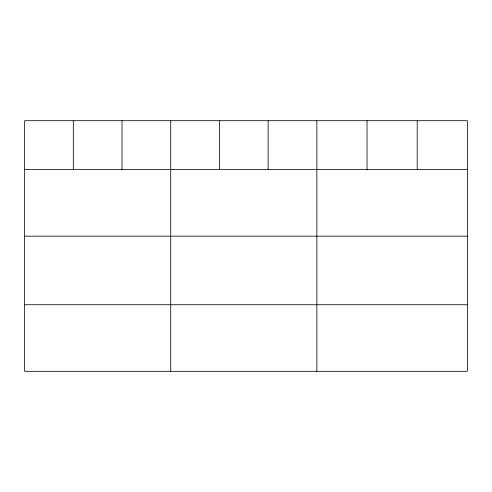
<?xml version="1.0" encoding="UTF-8"?>
<svg xmlns="http://www.w3.org/2000/svg" width="492" height="492" viewBox="0 0 492 492"><rect width="100%" height="100%" fill="white"/><g stroke="black" fill="none" stroke-linecap="round" stroke-linejoin="round"><path stroke-width="0.74" d="M467.4 236.172L467.4 120.7L24.6 120.7L24.6 371.3L467.4 371.3L467.4 236.172L24.6 236.172M24.6 169.617L467.4 169.617M24.6 304.745L467.4 304.745M417.216 120.7L417.216 169.617M367.032 120.7L367.032 169.617M316.848 120.7L316.848 371.3M268.14 120.7L268.14 169.617M219.432 120.7L219.432 169.617M170.724 120.7L170.724 371.3M122.016 120.7L122.016 169.617M73.308 120.7L73.308 169.617"/></g></svg>
